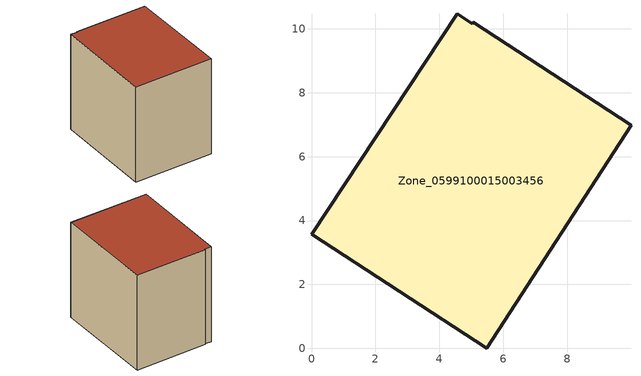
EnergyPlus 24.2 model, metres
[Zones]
Zone_0599100015003456
 floor ground (C_G): 4.57,10.47 5.02,10.16 5.06,10.21 10,6.99 5.48,0 0,3.57 z0.81
 wall outside (C_F): 5.48,0 10,6.99 5.06,10.21 5.02,10.16 4.57,10.47 0,3.57 5.48,0 z0.81:8.93
 roof outside (C_R): 5.02,10.16 4.57,10.47 0,3.57 5.48,0 10,6.99 5.06,10.21 z8.93
[BUILDING]
Pand.0599100015003456: North Axis=0; Terrain=City; Loads Convergence Tolerance Value=0.04; Temperature Convergence Tolerance Value=0.4; Solar Distribution=FullExterior; Maximum Number of Warmup Days=25; Minimum Number of Warmup Days=1
[Site:Location]
Rotterdam.The.Hague.AP_ZH_NLD Design_Conditions: Latitude=51.96; Longitude=4.45; Time Zone=1; Elevation=-4.5
[SITE:GROUNDTEMPERATURE:BUILDINGSURFACE]
18, 18, 18, 18, 18, 18, 18, 18, 18, 18, 18, 18
[MATERIAL] Thermal Absorptance=0.9; Solar Absorptance=0.7; Visible Absorptance=0.7
Name | Roughness | Thickness | Conductivity | Density | Specific Heat
G.TI.1965-1974 | MediumSmooth | 0.15 | 0.882353 | 540 | 1210
F.TI.1965-1974 | Rough | 0.3 | 0.697674 | 1920 | 840
R.TI.1965-1974 | MediumRough | 0.2 | 0.232558 | 1500 | 1000
[CONSTRUCTION]
C_G: G.TI.1965-1974
C_F: F.TI.1965-1974
C_R: R.TI.1965-1974
[ZONE]
Zone_0599100015003456: Type=1; Multiplier=1; Ceiling Height=Autocalculate; Volume=Autocalculate; Floor Area=autocalculate; Part of Total Floor Area=Yes
[ZONEINFILTRATION:DESIGNFLOWRATE]
Infil_Zone_0599100015003456: Zone or ZoneList or Space or SpaceList=Zone_0599100015003456; Schedule=AlwaysOn; Design Flow Rate Calculation Method=Flow/Area; Flow Rate per Floor Area=0.003; Constant Term Coefficient=1; Temperature Term Coefficient=0; Velocity Term Coefficient=0; Velocity Squared Term Coefficient=0
[HVACTEMPLATE:ZONE:IDEALLOADSAIRSYSTEM]
Zone_0599100015003456: Maximum Heating Supply Air Temperature=50; Minimum Cooling Supply Air Temperature=13; Maximum Heating Supply Air Humidity Ratio=0.0156; Minimum Cooling Supply Air Humidity Ratio=0.0077; Heating Limit=NoLimit; Cooling Limit=NoLimit; Dehumidification Control Type=ConstantSensibleHeatRatio; Cooling Sensible Heat Ratio=0.7; Dehumidification Setpoint=60; Humidification Control Type=None; Humidification Setpoint=30; Outdoor Air Method=None; Outdoor Air Flow Rate per Person=0.00944; Outdoor Air Flow Rate per Zone Floor Area=0; Outdoor Air Flow Rate per Zone=0; Demand Controlled Ventilation Type=None; Outdoor Air Economizer Type=NoEconomizer; Heat Recovery Type=None; Sensible Heat Recovery Effectiveness=0.7; Latent Heat Recovery Effectiveness=0.65
[ZONECONTROL:THERMOSTAT]
ThermostatControl_Zone_0599100015003456: Zone or ZoneList=Zone_0599100015003456; Control Type Schedule=DualSetpointControlType; Control 1=Thermostat_Zone_0599100015003456; Temperature Difference Between Cutout And Setpoint=0
[THERMOSTATSETPOINT:DUALSETPOINT]
Thermostat_Zone_0599100015003456: Heating Setpoint Temperature Schedule=HeatingSetpoint_Zone_0599100015003456; Cooling Setpoint Temperature Schedule=CoolingSetpoint_Zone_0599100015003456
[SCHEDULE:COMPACT]
HeatingSetpoint_Zone_0599100015003456: Through: 12/31, For: AllDays, Until: 24:00, 21
CoolingSetpoint_Zone_0599100015003456: Through: 12/31, For: AllDays, Until: 24:00, 24
DualSetpointControlType: Through: 12/31, For: AllDays, Until: 24:00, 4
AlwaysOn: Through: 12/31, For: AllDays, Until: 24:00, 1
